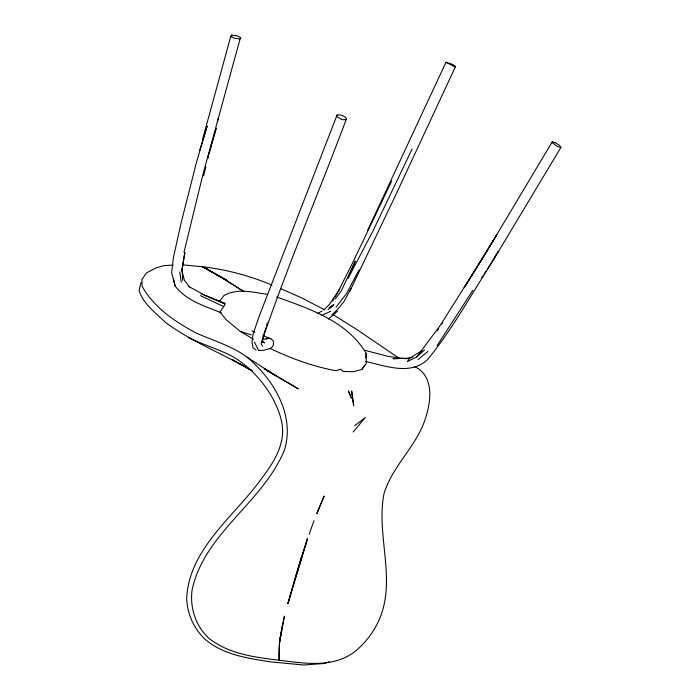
<?xml version="1.0" encoding="UTF-8"?>
<svg xmlns="http://www.w3.org/2000/svg" width="700" height="700" viewBox="0 0 700 700"><rect width="100%" height="100%" fill="white"/><g stroke="black" fill="none" stroke-linecap="round" stroke-linejoin="round"><path stroke-width="1.05" d="M365.899 357.892L366.126 353.369C347.672 321.632 309.409 308.604 276.596 297.01M173.206 265.081L163.826 265.659L155.951 267.977L146.379 272.965L141.916 279.493L142.126 286.3C153.755 307.326 174.668 321.431 195.326 332.64C212.52 340.436 231.088 345.546 246.54 356.79C273.035 378.534 295.348 414.706 284.445 449.96C263.095 502.521 204.312 532.875 192.071 589.986C189.761 607.556 195.562 625.809 208.6 638.015C228.358 653.992 254.739 657.274 279.186 660.24L279.431 643.317L284.419 616.184C281.391 630.674 278.031 645.321 279.186 660.24C303.914 663.241 332.5 668.22 354.069 652.173C365.277 643.423 373.887 631.951 379.549 618.931C396.55 578.541 375.777 535.001 384.055 493.465C392.543 465.614 416.701 446.189 425.46 418.39C431.148 401.065 434.402 375.681 414.286 366.502M262.246 342.694L263.156 336.586L265.895 327.74M337.085 115.001L336.84 116.559L341.889 119.665L346.01 119.753L346.474 118.799C344.794 115.605 340.463 114.485 337.085 115.001L259.42 315.621L253.041 334.171L251.983 342.44L253.032 347.716L256.086 350.149M280.464 636.484L279.781 640.938L282.284 626.535L280.175 638.234M181.86 270.567L184.852 252.507L181.86 270.567L184.441 280.429L189.508 286.886M183.995 252.245L203 174.186L240.039 39.042L240.896 37.826L237.046 35.752L231.569 35.123L230.729 36.461L202.309 140.385M141.041 282.52L139.064 290.465C143.334 304.027 155.654 312.891 165.471 322.394C191.931 342.002 222.933 353.762 251.204 370.361M203.569 175.866L205.879 166.88M199.657 150.43L207.174 126.053L196.446 162.452L181.029 223.239L173.39 257.661L171.666 272.72L175.061 285.88C186.191 300.886 204.986 305.944 221.366 312.961M217.411 121.468L218.26 118.317M207.629 158.401L209.107 153.186M209.702 151.104L216.204 128.188L213.981 136.036M287.954 603.479L295.934 575.173L307.598 538.282L287.954 603.479L301.892 555.887L297.517 570.649M207.567 158.646L208.442 155.558M209.029 153.492L209.904 150.404M210.49 148.347L213.701 137.016M296.739 573.659L307.598 538.282M266.499 325.771L267.409 322.822M349.624 291.681L396.331 193.725L455.28 67.016L455.49 66.386L452.55 64.409L445.979 62.265L367.675 230.265M309.207 534.082L314.046 520.599M346.474 118.799C318.325 193.839 286.72 267.724 261.074 343.656L262.649 346.246M391.632 181.16L351.864 264.442L338.66 290.614L329.368 304.491L323.934 309.96M412.055 149.109L372.776 231.332L348.031 278.504L355.285 261.118L341.145 291.156L335.422 298.751M253.461 339.255L240.354 331.415L225.943 319.567L220.01 311.938L223.702 306.6L225.032 304.001L224.612 303.179L204.278 294.936L188.615 286.44M359.109 269.815L346.71 293.291L336.053 307.195M350.884 288.724L344.102 301.376L337.855 309.155L332.001 314.816M335.221 296.966L339.719 288.942M487.725 268.651L498.181 251.396L493.036 260.575C471.642 293.764 452.751 328.904 427.63 359.485C411.04 375.358 386.942 366.371 367.658 361.97L365.592 361.34M422.074 350.525L409.71 358.243L407.382 361.541L416.719 356.974L439.889 325.946L484.89 254.52L496.877 234.605L464.24 287.595L484.89 254.52L552.151 142.004L555.293 142.704L559.615 145.46L560.936 147.411L493.036 260.575M437.159 345.529L472.798 290.342M481.836 277.629L483.009 275.826M484.19 274.033L486.552 270.445M437.526 330.409L438.707 328.615M441.674 324.126L442.855 322.332M332.57 301.105L334.18 298.664M254.301 341.863L258.632 350.473L263.471 350.324L270.191 348.477C291.095 358.435 313.031 366.529 335.851 370.694L340.786 369.197L343 371.455L353.377 371.717L361.918 369.39L365.024 364.971M361.918 369.39L366.328 363.256L366.126 353.369M219.476 301.359L223.702 295.759C237.064 287.779 253.164 292.355 267.496 294.332M353.141 432.014L365.243 417.567L354.576 425.784M329.227 307.65L333.699 304.797L328.081 309.592M337.47 311.211L328.283 319.121M330.111 308L333.699 304.797M416.719 356.974L424.637 349.895M418.075 359.608L427.91 351.374M266.201 339.299L267.838 338.065L270.777 338.73L273.28 340.743L273.473 344.488L272.344 346.902L270.191 348.477M317.695 313.582L321.983 310.949M321.256 315.604L330.733 311.246M329.166 661.789L324.31 663.469L303.774 665L270.743 661.894C247.686 658.28 222.582 654.815 204.461 638.706C193.498 628.093 187.215 613.384 186.664 598.176C189.105 550.567 230.825 518.892 257.775 483.656C269.859 467.67 283.439 449.951 282.599 428.829C281.864 417.463 277.217 406.858 271.933 396.926C262.115 380.24 248.614 365.61 231.691 356.002C217.595 348.828 202.352 344.365 188.134 337.444M262.255 339.762L267.838 338.065M412.65 357.166L406.368 358.741L388.159 356.422L364.665 350.236M223.099 303.433L224.612 303.179M560.936 147.411L557.559 146.633L552.072 142.581L552.151 142.004L555.293 142.704M399.787 358.461L392.945 358.689L409.71 358.243M240.039 39.042L233.905 38.019L230.729 36.461M182.621 264.836L202.737 266.77C226.555 269.553 249.856 275.844 271.976 285.058M240.354 331.415L251.16 334.845M280.674 288.619L301.796 297.946L324.73 309.855M251.895 330.934L254.879 332.159M262.824 335.449L270.777 338.73M201.136 293.799L225.032 304.001M200.524 295.645L223.702 306.6M455.28 67.016L445.979 62.265M205.975 268.467L202.737 266.77L226.389 280.455L243.854 291.585M266.096 370.116L298.314 388.885L264.294 368.611L275.704 375.769L246.54 356.79M251.178 370.116L232.155 359.616L252.7 371.009M333.016 314.615L355.95 328.956L398.58 357.858M205.721 268.441L226.389 280.455L243.591 291.498M262.955 341.836L264.723 342.869L262.194 341.303M173.626 278.95L175.061 285.88M179.778 271.924L181.274 282.275M231.569 35.123L231.648 36.768M182.166 269.395L182.656 280.359M318.211 510.134L316.864 513.669L324.161 496.02L318.211 510.134M207.218 269.211L202.737 266.77L226.432 280.017L207.218 269.211M351.374 398.108L348.504 391.064L351.374 398.108M353.159 401.756L351.619 390.915L353.684 405.589L353.159 401.756"/></g></svg>
